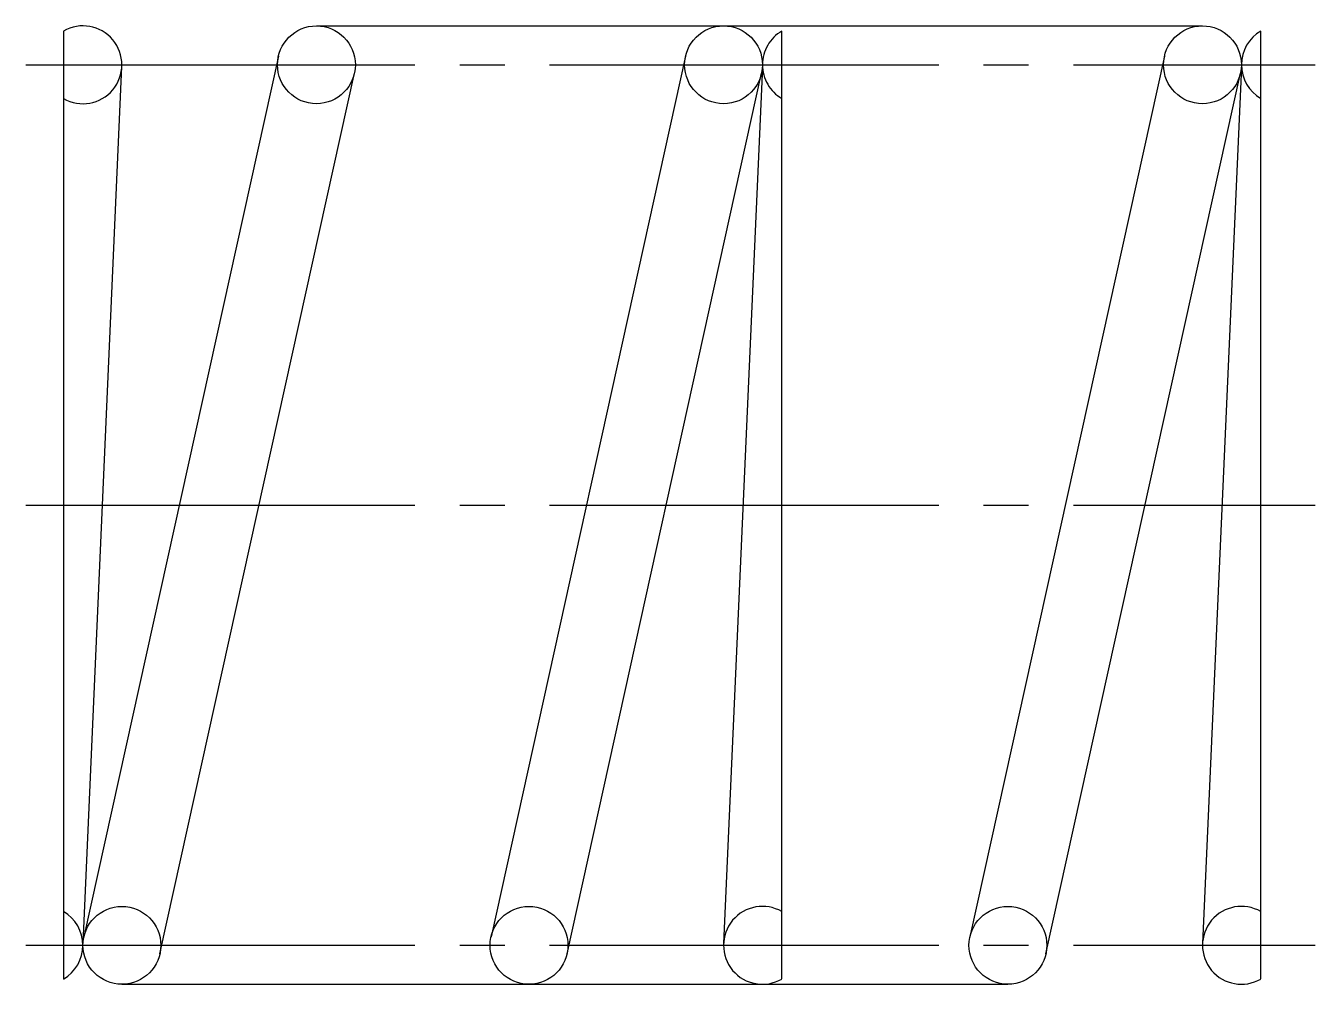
# Model space of a CAD drawing. Extents: x 2.6 to 40.9, y 2.5 to 35.4.
# Drawn here: x 30.13 to 40.9, y 27.44 to 35.44 of the extents above; entities outside this region: 2.
import ezdxf

# ---------------------------------------------------------------- set-up
doc = ezdxf.new("R2010")
doc.units = 0
doc.header["$LTSCALE"] = 0.25
doc.linetypes.add('CENTER', pattern=[17.5, 13, -1.5, 1.5, -1.5])
doc.linetypes.add('PHANTOM', pattern=[63.5, 31.75, -6.35, 6.35, -6.35, 6.35, -6.35])
doc.layers.get('0').update_dxf_attribs({"linetype": 'CONTINUOUS'})
doc.layers.add('CENTER', color=1, linetype='CENTER')

msp = doc.modelspace()

# ---------------------------------------------------------------- linework, layer by layer
at = {"color": 3, "linetype": 'PHANTOM'}
for p, q in [((32.556, 35.438), (39.956, 35.438)), ((36.444, 27.482), (36.444, 35.395)), ((35.639, 35.184), (34.014, 27.834)), ((34.649, 27.693), (36.274, 35.043)), ((36.281, 35.099), (35.957, 27.778)), ((30.931, 27.438), (38.331, 27.438))]:
    msp.add_line(p, q, dxfattribs=at)
for p, q in [((30.444, 35.395), (30.444, 27.482)), ((40.444, 27.482), (40.444, 35.395)), ((32.239, 35.184), (30.614, 27.834)), ((39.639, 35.184), (38.014, 27.834)), ((30.607, 27.778), (30.931, 35.099)), ((31.249, 27.693), (32.874, 35.043)), ((38.649, 27.693), (40.274, 35.043)), ((40.281, 35.099), (39.957, 27.778)), ((32.781, 27.438), (32.781, 27.439)), ((34.631, 27.438), (34.631, 27.438))]:
    msp.add_line(p, q)
for centre in [(32.556, 35.113), (39.956, 35.113), (30.931, 27.763), (38.331, 27.763)]:
    msp.add_circle(centre, 0.325)
for centre in [(35.956, 35.113), (34.331, 27.763)]:
    msp.add_circle(centre, 0.325, dxfattribs=at)
for centre, start, end in [((30.606, 35.113), 240, 120), ((40.606, 35.113), 120, 240), ((30.281, 27.763), 300, 60), ((40.281, 27.763), 60, 300)]:
    msp.add_arc(centre, 0.325, start, end)
for centre, start, end in [((36.606, 35.113), 120, 240), ((36.281, 27.763), 60, 300)]:
    msp.add_arc(centre, 0.325, start, end, dxfattribs=at)
at = {"layer": 'CENTER', "color": 1, "linetype": 'CENTER'}
for p, q in [((30.128, 35.113), (40.898, 35.113)), ((30.128, 31.438), (40.898, 31.438)), ((30.128, 27.763), (40.898, 27.763))]:
    msp.add_line(p, q, dxfattribs=at)

# ---------------------------------------------------------------- texts
for s, p in [('UL8-10', (2.5, 6.25)), ('UL08', (2.5, 2.5))]:
    msp.add_text(s, height=1).set_placement(p)

doc.saveas('drawing.dxf')
